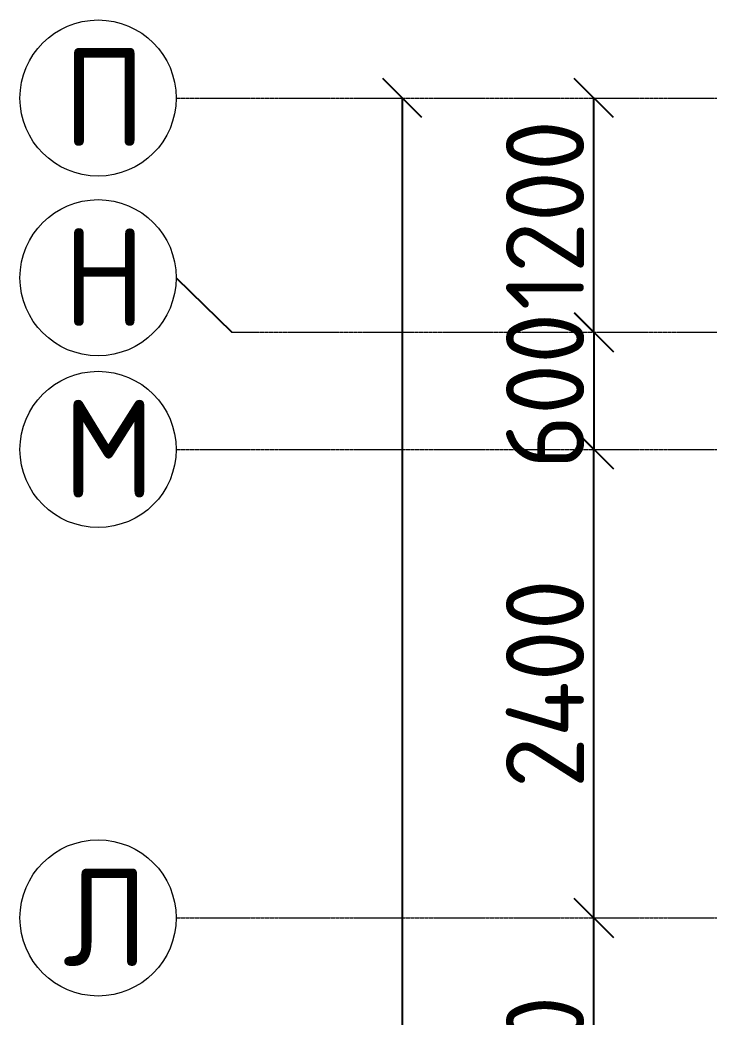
# Model space of a CAD drawing. Header units: millimetres. Extents: x -10163 to 1081624, y -5450 to 417560.
# Drawn here: x 307204 to 310733, y 74189 to 79297 of the extents above; entities that cross this region are included whole.
import ezdxf

# ---------------------------------------------------------------- set-up
doc = ezdxf.new("R2010")
doc.units = ezdxf.units.MM
doc.header["$PDMODE"] = 35
doc.linetypes.add('Штрих-пунктир', pattern=[24, 20, -1.5, 1, -1.5])
for name, color, linetype in [('Кровля', 92, 'Continuous'), ('Оси 2', 253, 'Continuous'), ('Покрытия', 50, 'Continuous')]:
    doc.layers.add(name, color=color, linetype=linetype)
doc.styles.add('ГОСТ', font='GOST Common.ttf', dxfattribs={"height": 400})
doc.dimstyles.new('ГОСТ', dxfattribs={"dimtxt": 400, "dimasz": 200, "dimexe": 0.18, "dimexo": 0.0625, "dimgap": 50, "dimtad": 1, "dimdec": 0, "dimzin": 0, "dimdsep": 46, "dimtxsty": 'ГОСТ', "dimblk": 'OBLIQUE', "dimcen": 0.09, "dimadec": 0, "dimazin": 0, "dimtfac": 1, "dimtdec": 0, "dimtofl": 0, "dimtmove": 0, "dimatfit": 3, "dimldrblk": 'NONE', "dimfxl": 1, "dimtolj": 1, "dimtzin": 0, "dimarcsym": 0})

# ---------------------------------------------------------------- blocks, each defined once
blk = doc.blocks.new('_Oblique')
at = {"color": 0, "linetype": 'ByBlock', "lineweight": -2}
blk.add_line((-0.5, -0.5), (0.5, 0.5), dxfattribs=at)
blk = doc.blocks.new('*D960')
at = {"layer": 'Defpoints', "color": 0, "transparency": 16777216}
for p in [(310142.8, 74696.8), (310142.8, 74696.8), (310142.8, 72896.8)]:
    blk.add_point(p, dxfattribs=at)
at = {"layer": 'Покрытия', "color": 0, "lineweight": -2, "transparency": 16777216}
for p, q in [((310142.8, 74696.8), (310143, 74696.8)), ((310142.8, 72896.8), (310142.8, 74696.8)), ((310142.8, 72896.8), (310143, 72896.8))]:
    blk.add_line(p, q, dxfattribs=at)
at = {"layer": 'Покрытия', "color": 0, "lineweight": -2, "transparency": 16777216, "xscale": 200, "yscale": 200, "zscale": 200}
for p, rotation in [((310142.8, 74696.8), 90), ((310142.8, 72896.8), 270)]:
    blk.add_blockref('_Oblique', p, dxfattribs=dict(at, rotation=rotation))
at = {"layer": 'Покрытия', "color": 0, "lineweight": 9, "transparency": 16777216, "insert": (309892.8, 73796.8), "char_height": 400, "attachment_point": 5, "rotation": 90, "style": 'ГОСТ'}
blk.add_mtext('\\A1;1800', dxfattribs=at)
blk = doc.blocks.new('_None')
blk = doc.blocks.new('*D961')
at = {"layer": 'Defpoints', "color": 0, "transparency": 16777216}
for p in [(310142.8, 77096.8), (310143.2, 77096.8), (310142.8, 74696.8)]:
    blk.add_point(p, dxfattribs=at)
at = {"layer": 'Покрытия', "color": 0, "lineweight": -2, "transparency": 16777216}
for p, q in [((310143.1, 77096.8), (310142.6, 77096.8)), ((310142.8, 74696.8), (310142.8, 77096.8)), ((310142.8, 74696.8), (310143, 74696.8))]:
    blk.add_line(p, q, dxfattribs=at)
at = {"layer": 'Покрытия', "color": 0, "lineweight": -2, "transparency": 16777216, "xscale": 200, "yscale": 200, "zscale": 200}
for p, rotation in [((310142.8, 77096.8), 90), ((310142.8, 74696.8), 270)]:
    blk.add_blockref('_Oblique', p, dxfattribs=dict(at, rotation=rotation))
at = {"layer": 'Покрытия', "color": 0, "lineweight": 9, "transparency": 16777216, "insert": (309892.8, 75896.8), "char_height": 400, "attachment_point": 5, "rotation": 90, "style": 'ГОСТ'}
blk.add_mtext('\\A1;2400', dxfattribs=at)
blk = doc.blocks.new('*D962')
at = {"layer": 'Defpoints', "color": 0, "transparency": 16777216}
for p in [(310142.8, 78896.8), (310142.8, 78896.8), (310142.8, 77696.8)]:
    blk.add_point(p, dxfattribs=at)
at = {"layer": 'Покрытия', "color": 0, "lineweight": -2, "transparency": 16777216}
for p, q in [((310142.8, 78896.8), (310143, 78896.8)), ((310142.8, 77696.8), (310142.8, 78896.8)), ((310142.8, 77696.8), (310143, 77696.8))]:
    blk.add_line(p, q, dxfattribs=at)
at = {"layer": 'Покрытия', "color": 0, "lineweight": -2, "transparency": 16777216, "xscale": 200, "yscale": 200, "zscale": 200}
for p, rotation in [((310142.8, 78896.8), 90), ((310142.8, 77696.8), 270)]:
    blk.add_blockref('_Oblique', p, dxfattribs=dict(at, rotation=rotation))
at = {"layer": 'Покрытия', "color": 0, "lineweight": 9, "transparency": 16777216, "insert": (309892.8, 78296.8), "char_height": 400, "attachment_point": 5, "rotation": 90, "style": 'ГОСТ'}
blk.add_mtext('\\A1;1200', dxfattribs=at)
blk = doc.blocks.new('*D963')
at = {"layer": 'Defpoints', "color": 0, "transparency": 16777216}
for p in [(309162.8, 78896.8), (309162.8, 78896.8), (309162.8, 56096.8)]:
    blk.add_point(p, dxfattribs=at)
at = {"layer": 'Покрытия', "color": 0, "lineweight": -2, "transparency": 16777216}
for p, q in [((309162.8, 78896.8), (309163, 78896.8)), ((309162.8, 56096.8), (309162.8, 78896.8)), ((309162.8, 56096.8), (309163, 56096.8))]:
    blk.add_line(p, q, dxfattribs=at)
at = {"layer": 'Покрытия', "color": 0, "lineweight": -2, "transparency": 16777216, "xscale": 200, "yscale": 200, "zscale": 200}
for p, rotation in [((309162.8, 78896.8), 90), ((309162.8, 56096.8), 270)]:
    blk.add_blockref('_Oblique', p, dxfattribs=dict(at, rotation=rotation))
at = {"layer": 'Покрытия', "color": 0, "lineweight": 9, "transparency": 16777216, "insert": (308912.8, 67496.8), "char_height": 400, "attachment_point": 5, "rotation": 90, "style": 'ГОСТ'}
blk.add_mtext('\\A1;22800', dxfattribs=at)
blk = doc.blocks.new('*D1021')
at = {"color": 0, "lineweight": -2, "ltscale": 10, "transparency": 16777216}
for p, q in [((310143.1, 77696.8), (310143, 77696.8)), ((310143.2, 77696.8), (310143.2, 77096.8)), ((310143.1, 77096.8), (310143, 77096.8))]:
    blk.add_line(p, q, dxfattribs=at)
at = {"layer": 'Defpoints', "color": 0, "ltscale": 10, "transparency": 16777216}
for p in [(310143.2, 77696.8), (310143.2, 77096.8), (310143.2, 77096.8)]:
    blk.add_point(p, dxfattribs=at)
at = {"color": 0, "lineweight": -2, "ltscale": 10, "transparency": 16777216, "xscale": 200, "yscale": 200, "zscale": 200}
for p, rotation in [((310143.2, 77696.8), 90), ((310143.2, 77096.8), 270)]:
    blk.add_blockref('_Oblique', p, dxfattribs=dict(at, rotation=rotation))
at = {"color": 0, "ltscale": 10, "transparency": 16777216, "insert": (309893.2, 77396.8), "char_height": 400, "attachment_point": 5, "rotation": 90, "style": 'ГОСТ'}
blk.add_mtext('\\A1;600', dxfattribs=at)

msp = doc.modelspace()

# ---------------------------------------------------------------- linework, layer by layer
at = {"layer": 'Кровля', "ltscale": 10}
msp.add_line((308004.064, 77976.261), (308288.456, 77696.76), dxfattribs=at)
at = {"layer": 'Оси 2', "linetype": 'Штрих-пунктир', "lineweight": 9}
for p, q in [((308004.064, 78896.76), (344424.064, 78896.76)), ((308004.064, 78896.76), (344424.064, 78896.76)), ((308288.456, 77696.76), (344424.064, 77696.76)), ((308004.064, 77096.76), (344424.064, 77096.76)), ((308004.064, 77096.76), (344424.064, 77096.76)), ((308004.064, 74696.76), (344424.064, 74696.76)), ((308004.064, 74696.76), (344424.064, 74696.76))]:
    msp.add_line(p, q, dxfattribs=at)
at = {"layer": 'Оси 2', "lineweight": 9}
for centre in [(307604.064, 78896.76), (307604.064, 78896.76), (307604.064, 77976.261), (307604.064, 77976.261), (307604.064, 77096.76), (307604.064, 77096.76), (307604.064, 74696.76), (307604.064, 74696.76)]:
    msp.add_circle(centre, 400, dxfattribs=at)

# ---------------------------------------------------------------- texts
at = {"layer": 'Оси 2', "lineweight": 9, "char_height": 500, "attachment_point": 1, "style": 'ГОСТ'}
for s, insert in [('П', (307424.699, 79150.483)), ('Н', (307424.699, 78229.984)), ('М', (307424.699, 77350.483)), ('Л', (307424.699, 74950.483))]:
    msp.add_mtext_dynamic_manual_height_columns(s, width=529.33393, gutter_width=12.5, heights=[0], dxfattribs=dict(at, insert=insert))

# ---------------------------------------------------------------- dimensions: what is measured, and where the dimension line sits
at = {"ltscale": 10}
dim = msp.add_linear_dim(base=(310143.164, 77096.76), p1=(310143.164, 77696.76), p2=(310143.164, 77096.76), angle=90, dimstyle='ГОСТ', dxfattribs=at)
dim.commit()
dim.dimension.update_dxf_attribs({"geometry": '*D1021', "text_midpoint": (310143.164, 77396.76), "dimtype": 160})
at = {"layer": 'Покрытия', "lineweight": 9}
dim = msp.add_linear_dim(base=(309162.784, 78896.76), p1=(309162.784, 56096.76), p2=(309162.784, 78896.76), angle=90, dimstyle='ГОСТ', dxfattribs=at)
dim.commit()
dim.dimension.update_dxf_attribs({"geometry": '*D963', "text_midpoint": (308912.784, 67496.76)})
for base, p1, p2, picture, middle in [((310142.784, 78896.76), (310142.784, 77696.76), (310142.784, 78896.76), '*D962', (309892.784, 78296.76)), ((310142.784, 77096.76), (310142.784, 74696.76), (310143.164, 77096.76), '*D961', (309892.784, 75896.76)), ((310142.784, 74696.76), (310142.784, 72896.76), (310142.784, 74696.76), '*D960', (309892.784, 73796.76))]:
    dim = msp.add_linear_dim(base=base, p1=p1, p2=p2, angle=90, dimstyle='ГОСТ', override={"dimtmove": 1}, dxfattribs=at)
    dim.commit()
    dim.dimension.update_dxf_attribs({"geometry": picture, "text_midpoint": middle})

doc.saveas('drawing.dxf')
